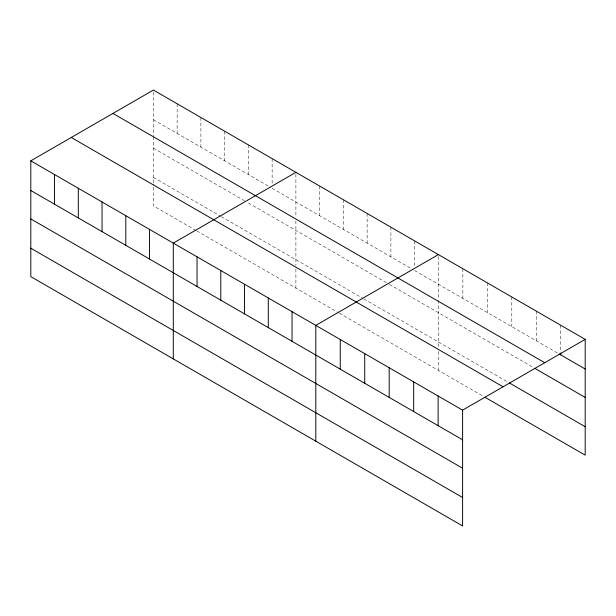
<?xml version="1.0" encoding="UTF-8"?>
<svg xmlns="http://www.w3.org/2000/svg" width="616" height="616" viewBox="0 0 616 616"><rect width="100%" height="100%" fill="white"/><g stroke="black" fill="none" stroke-linecap="round" stroke-linejoin="round"><path stroke-width="0.46" stroke-dasharray="3.08 2.31" d="M153.399 119.712L270.509 187.326M272.141 188.273L412.997 269.592M414.637 270.54L558.281 353.476M153.399 148.14L244.298 200.624M248.394 202.987L388.434 283.837M389.25 284.307L533.818 367.775M153.399 177.431L220.551 216.201M221.367 216.67L363.047 298.467M363.864 298.937L508.531 382.459M195.98 230.438L153.399 205.852L153.399 184.061M196.804 230.915L338.477 312.705M339.293 313.182L483.244 396.288M560.729 325.24L560.729 352.021M536.259 311.111L536.259 340.764M511.796 296.981L511.796 326.634M487.325 282.86L487.325 312.505M462.855 268.73L462.855 298.383M438.384 256.518L438.384 299.415M438.384 300.362L438.384 347.647M438.384 351.443L438.384 370.393M414.637 240.895L414.637 266.713M390.89 227.181L390.89 256.826M367.144 213.467L367.144 243.12M343.389 199.761L343.389 229.406M319.642 186.047L319.642 215.692M295.896 174.251L295.896 217.148M295.896 220.936L295.896 265.38M295.896 269.169L295.896 288.119M272.141 158.62L272.141 184.446M248.394 144.914L248.394 174.559M224.648 131.2L224.648 160.853M200.893 117.487L200.893 147.139M177.146 103.781L177.146 133.426M153.399 91.977L153.399 135.82M153.399 136.767L153.399 183.114"/><path stroke-width="0.92" d="M30.8 160.845L462.601 410.148L462.601 525.933L30.8 276.638L30.8 160.845L153.399 90.067L585.2 339.362L585.2 455.155L484.877 397.228M295.896 172.334L173.296 243.12L173.296 358.905M438.384 254.6L315.792 325.387L315.792 441.172M462.601 410.148L585.2 339.362M559.097 353.946L585.2 369.015M112.944 113.421L544.744 362.724M534.634 368.245L585.2 397.435M509.347 382.936L585.2 426.726M71.256 137.491L503.056 386.786M30.8 190.498L462.601 439.793M30.8 218.926L462.601 468.222M30.8 248.21L462.601 497.505M560.729 352.976L560.729 354.885M438.13 396.019L438.13 425.671M413.667 381.889L413.667 411.542M389.197 367.767L389.197 397.412M364.726 353.638L364.726 383.291M340.255 339.508L340.255 369.161M292.038 311.673L292.038 341.326M268.291 297.959L268.291 327.612M244.544 284.253L244.544 313.898M220.79 270.54L220.79 300.185M197.043 256.826L197.043 286.478M149.542 229.406L149.542 259.051M125.795 215.692L125.795 245.345M102.048 201.979L102.048 231.631M78.301 188.273L78.301 217.918M54.547 174.559L54.547 204.212"/></g></svg>
